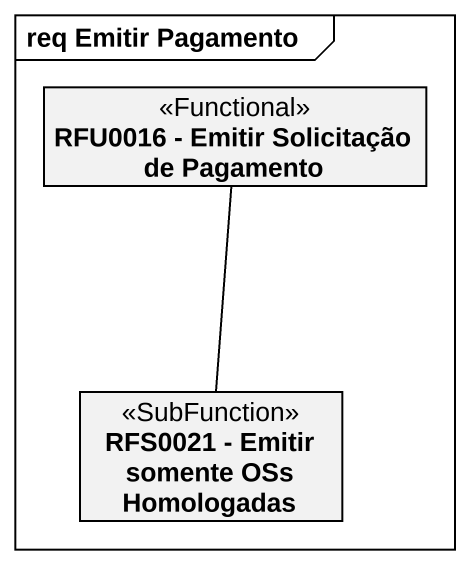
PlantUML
@startuml
mainframe req Emitir Pagamento
hide circle
hide empty members
class "RFU0016 - Emitir Solicitação de Pagamento" as RFU0016_Emitir_Solicitação <<Functional>>
class "RFS0021 - Emitir somente OSs Homologadas" as RFS0021_Emitir_somente_OSs <<SubFunction>>
RFS0021_Emitir_somente_OSs -up- RFU0016_Emitir_Solicitação
@enduml
